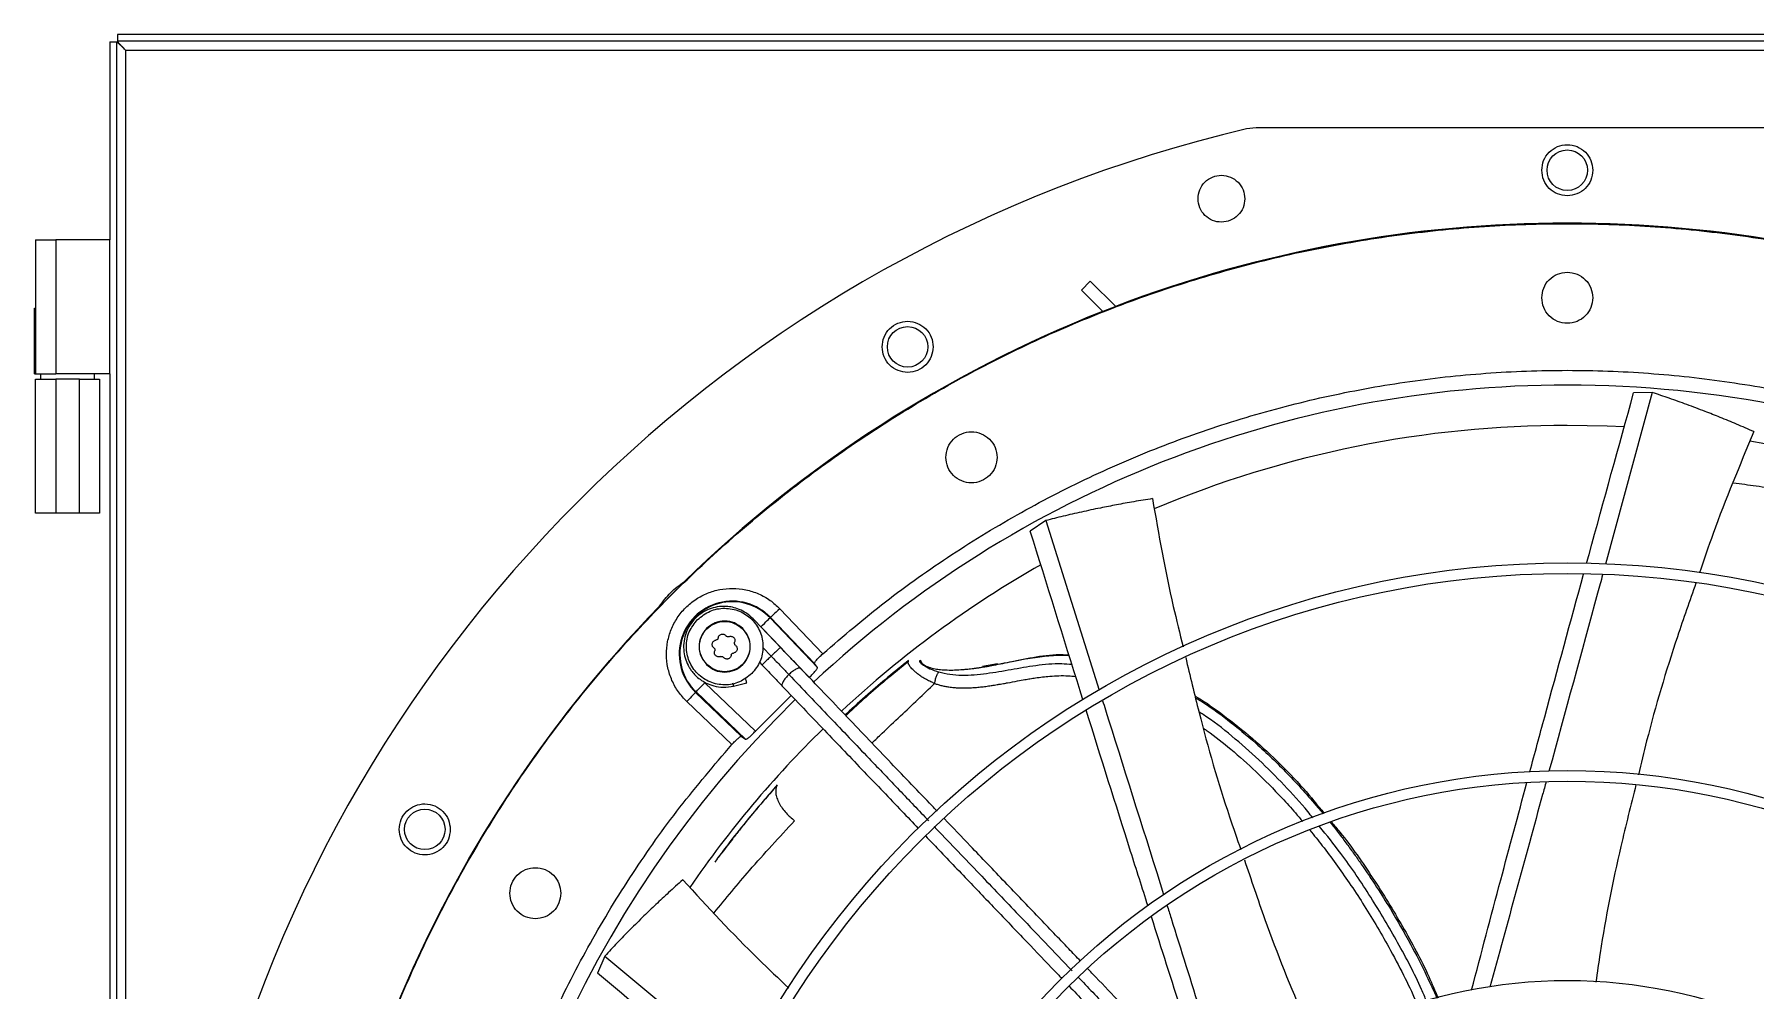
# Model space of a CAD drawing. Header units: inches. Extents: x 1229 to 1453, y -1023 to -720.
# Drawn here: x 1299.99 to 1315.92, y -860.65 to -851.8 of the extents above; entities that cross this region are included whole.
import ezdxf

# ---------------------------------------------------------------- set-up
doc = ezdxf.new("R2010")
doc.units = ezdxf.units.IN
doc.header["$MEASUREMENT"] = 0

msp = doc.modelspace()

# ---------------------------------------------------------------- linework, layer by layer
at = {"color": 18, "linetype": 'Continuous', "lineweight": 25, "true_color": 0x000000}
for p, q in [((1300.6906, -851.8687), (1300.6906, -853.6997)), ((1300.6906, -851.8687), (1300.7536, -851.8687)), ((1300.7536, -851.8687), (1300.7536, -879.2706)), ((1300.7607, -851.7987), (1300.7607, -851.8617)), ((1327.7665, -851.7987), (1300.7607, -851.7987)), ((1327.7665, -851.8617), (1300.7607, -851.8617)), ((1300.8366, -851.9447), (1300.8366, -879.1947)), ((1300.8366, -851.9447), (1327.6906, -851.9447)), ((1311.2963, -852.6624), (1311.2059, -852.6729)), ((1317.0514, -852.6624), (1311.2963, -852.6624)), ((1300.0031, -853.6997), (1300.0031, -854.3343)), ((1300.0031, -853.6997), (1300.1906, -853.6997)), ((1300.1906, -853.6997), (1300.1906, -854.9397)), ((1300.6906, -853.6997), (1300.1906, -853.6997)), ((1300.6906, -854.9397), (1300.6906, -853.6997)), ((1309.7606, -854.0827), (1309.6787, -854.1678)), ((1309.9964, -854.3185), (1309.7606, -854.0827)), ((1309.6787, -854.1678), (1309.8761, -854.3652)), ((1299.9931, -854.9397), (1299.9931, -854.3343)), ((1299.9931, -854.3343), (1300.0031, -854.3343)), ((1300.0031, -854.3343), (1300.0031, -854.9397)), ((1299.9931, -854.9397), (1300.0031, -854.9397)), ((1300.0026, -856.2297), (1300.0026, -854.9897)), ((1300.0026, -854.9897), (1300.1901, -854.9897)), ((1300.0031, -854.9397), (1300.1906, -854.9397)), ((1300.0496, -854.9397), (1300.0496, -854.9897)), ((1300.1901, -854.9897), (1300.1901, -856.2297)), ((1300.4091, -854.9897), (1300.1901, -854.9897)), ((1300.6906, -854.9397), (1300.1906, -854.9397)), ((1300.4091, -856.2297), (1300.4091, -854.9897)), ((1300.4091, -854.9897), (1300.5966, -854.9897)), ((1300.5496, -854.9897), (1300.5496, -854.9397)), ((1300.5966, -854.9897), (1300.5966, -856.2297)), ((1300.6906, -854.9397), (1300.6906, -874.6997)), ((1314.9603, -855.1136), (1314.5274, -856.7039)), ((1314.9603, -855.1136), (1314.7881, -855.1179)), ((1300.1901, -856.2297), (1300.0026, -856.2297)), ((1300.4091, -856.2297), (1300.1901, -856.2297)), ((1300.5966, -856.2297), (1300.4091, -856.2297)), ((1309.349, -856.2995), (1309.2065, -856.3962)), ((1309.349, -856.2995), (1309.8443, -857.8699)), ((1306.8882, -857.1153), (1307.2866, -857.532)), ((1306.8948, -857.4727), (1306.6417, -857.2079)), ((1307.1615, -857.751), (1306.7135, -857.2823)), ((1306.7988, -857.2007), (1306.8028, -857.1969)), ((1307.237, -857.6591), (1306.7988, -857.2007)), ((1306.8028, -857.1969), (1307.2101, -857.6229)), ((1306.7332, -857.4746), (1306.8094, -857.5543)), ((1308.1817, -857.6015), (1308.1828, -857.6039)), ((1308.1905, -857.5953), (1308.1819, -857.5973)), ((1308.1905, -857.5953), (1308.1921, -857.5988)), ((1308.1947, -857.6008), (1308.1905, -857.5953)), ((1308.1989, -857.6097), (1308.1978, -857.6062)), ((1306.7001, -857.6109), (1306.724, -857.6359)), ((1307.237, -857.6591), (1307.2101, -857.6229)), ((1308.9039, -857.6243), (1308.764, -857.6491)), ((1306.1099, -857.8898), (1306.1138, -857.8858)), ((1306.536, -858.2971), (1306.1099, -857.8898)), ((1306.5722, -858.324), (1306.1138, -857.8858)), ((1306.1954, -857.8004), (1306.6641, -858.2484)), ((1306.4607, -857.8314), (1306.5829, -857.8016)), ((1306.6641, -858.2484), (1306.994, -857.9185)), ((1306.4451, -858.3736), (1306.0283, -857.9752)), ((1306.536, -858.2971), (1306.5722, -858.324)), ((1305.2702, -860.3306), (1305.2025, -860.4889)), ((1305.2702, -860.3306), (1306.534, -861.3824))]:
    msp.add_line(p, q, dxfattribs=at)
at = {"color": 18, "linetype": 'Continuous', "lineweight": 25, "true_color": 0x000000, "flags": 128}
for points in [[(1314.7001, -855.4324), (1314.5441, -855.4252), (1314.1739, -855.4183)], [(1306.8882, -857.1153), (1306.8717, -857.131), (1306.8559, -857.1462), (1306.8412, -857.1602), (1306.8284, -857.1725), (1306.8177, -857.1826), (1306.8098, -857.1902), (1306.8047, -857.195), (1306.8028, -857.1969)], [(1306.7135, -857.2823), (1306.7299, -857.2666), (1306.7458, -857.2514), (1306.7604, -857.2374), (1306.7733, -857.2251), (1306.7839, -857.2149), (1306.7919, -857.2073), (1306.7969, -857.2025), (1306.7988, -857.2007)], [(1306.1099, -857.8898), (1306.1081, -857.8917), (1306.1033, -857.8967), (1306.0957, -857.9047), (1306.0855, -857.9153), (1306.0732, -857.9282), (1306.0592, -857.9428), (1306.0441, -857.9587), (1306.0283, -857.9752)], [(1306.1138, -857.8858), (1306.1156, -857.8839), (1306.1204, -857.8788), (1306.128, -857.8709), (1306.1382, -857.8602), (1306.1505, -857.8474), (1306.1645, -857.8327), (1306.1796, -857.8169), (1306.1954, -857.8004)]]:
    msp.add_lwpolyline(points, dxfattribs=at)
at = {"color": 18, "linetype": 'Continuous', "lineweight": 25, "true_color": 0x000000}
for centre, radius in [((1314.1739, -853.0561), 0.1875), ((1314.1739, -865.2608), 11.7126), ((1308.0715, -854.6912), 0.1875), ((1314.1739, -865.2608), 8.5704), ((1314.1739, -865.2608), 8.472), ((1314.1739, -865.2608), 6.6478), ((1314.1739, -865.2608), 6.5493), ((1303.6043, -859.1584), 0.1875), ((1314.1739, -865.2608), 4.7037)]:
    msp.add_circle(centre, radius, dxfattribs=at)
for centre, radius, start, end in [((1314.1739, -865.2608), 12.9331, 103.26667, 166.73333), ((1314.1739, -865.2608), 11.7147, 69.09994, 110.90006), ((1314.1739, -865.2608), 11.7147, 111.53134, 134.20264), ((1314.1739, -865.2608), 10.2157, 90, 133.03686), ((1314.1739, -865.2608), 10.2157, 44.36303, 90), ((1314.1739, -865.2608), 9.8425, 90, 112.84339), ((1314.1739, -865.2608), 9.8425, 54.20961, 80.11304), ((1314.1739, -865.2608), 9.8425, 119.66087, 133.01249), ((1314.1739, -865.2608), 11.7147, 135.79736, 158.46866), ((1306.4486, -857.5355), 0.4901, 43.70945, 226.29055), ((1306.4486, -857.5355), 0.4845, 43.70945, 226.29055), ((1314.1739, -865.2608), 10.2157, 134.36248, 223.03765), ((1314.1739, -865.2608), 9.8425, 134.38828, 145.56385)]:
    msp.add_arc(centre, radius, start, end, dxfattribs=at)
for points, knots in [([(1300.7536, -851.8687), (1300.7543, -851.8694), (1300.7557, -851.8706), (1300.7662, -851.8781), (1300.7833, -851.8925), (1300.8069, -851.9159), (1300.8265, -851.9349), (1300.8366, -851.9447)], [0, 0, 0, 0, 0.1567995, 0.3135461, 0.473121, 0.7271244, 1, 1, 1, 1]), ([(1300.8366, -851.9447), (1300.825, -851.9325), (1300.806, -851.9126), (1300.7845, -851.8915), (1300.774, -851.8786), (1300.768, -851.8699), (1300.7633, -851.8631), (1300.7616, -851.8622), (1300.7607, -851.8617)], [0, 0, 0, 0, 0.3258909, 0.5325934, 0.6334628, 0.7438532, 0.8655836, 1, 1, 1, 1]), ([(1313.9376, -853.0561), (1313.9412, -853.0253), (1313.9482, -852.9635), (1314.0027, -852.8849), (1314.0809, -852.8322), (1314.1739, -852.8137), (1314.2668, -852.8322), (1314.345, -852.8849), (1314.3995, -852.9635), (1314.4066, -853.0253), (1314.4101, -853.0561)], [0, 0, 0, 0, 0.1245349, 0.2497054, 0.3748574, 0.4999969, 0.6251426, 0.7502946, 0.8754651, 1, 1, 1, 1]), ([(1310.7577, -853.3198), (1310.761, -853.2914), (1310.7675, -853.2346), (1310.8178, -853.1625), (1310.8896, -853.1144), (1310.975, -853.0976), (1311.0602, -853.1149), (1311.1317, -853.1634), (1311.1812, -853.2355), (1311.1876, -853.2918), (1311.1908, -853.3198)], [0, 0, 0, 0, 0.1252412, 0.2504823, 0.3757092, 0.5009322, 0.6261603, 0.7514072, 0.8764868, 1, 1, 1, 1]), ([(1314.4101, -853.0561), (1314.4065, -853.0873), (1314.3992, -853.1495), (1314.3442, -853.228), (1314.2662, -853.2801), (1314.1739, -853.2984), (1314.0815, -853.2801), (1314.0035, -853.228), (1313.9485, -853.1495), (1313.9413, -853.0873), (1313.9376, -853.0561)], [0, 0, 0, 0, 0.1262511, 0.2513295, 0.3756274, 0.5000031, 0.6243726, 0.7486705, 0.8737489, 1, 1, 1, 1]), ([(1311.1908, -853.3198), (1311.1875, -853.3483), (1311.181, -853.405), (1311.131, -853.4769), (1311.0598, -853.5249), (1310.9751, -853.5419), (1310.8902, -853.5255), (1310.8184, -853.4778), (1310.7677, -853.4056), (1310.7611, -853.3484), (1310.7577, -853.3198)], [0, 0, 0, 0, 0.1255135, 0.2499867, 0.3743935, 0.4988922, 0.6232597, 0.7479394, 0.8738314, 1, 1, 1, 1]), ([(1302.4643, -865.2608), (1302.4692, -865.0053), (1302.4788, -864.4944), (1302.5568, -863.7313), (1302.681, -862.9748), (1302.8553, -862.228), (1303.0778, -861.4942), (1303.3479, -860.7766), (1303.6644, -860.0781), (1304.0259, -859.4019), (1304.4308, -858.7507), (1304.8774, -858.1274), (1305.3639, -857.5347), (1305.8881, -856.975), (1306.4477, -856.4508), (1307.0405, -855.9644), (1307.6637, -855.5177), (1308.3149, -855.1128), (1308.9912, -854.7513), (1309.6896, -854.4349), (1310.4073, -854.1648), (1311.141, -853.9422), (1311.8878, -853.7681), (1312.6444, -853.6432), (1313.4075, -853.568), (1314.1739, -853.5429), (1314.9402, -853.568), (1315.7033, -853.6432), (1316.4599, -853.7681), (1317.2067, -853.9422), (1317.9404, -854.1648), (1318.6581, -854.4349), (1319.3565, -854.7513), (1320.0328, -855.1128), (1320.684, -855.5177), (1321.3073, -855.9644), (1321.9, -856.4508), (1322.4597, -856.975), (1322.9838, -857.5347), (1323.4703, -858.1274), (1323.9169, -858.7507), (1324.3218, -859.4019), (1324.6833, -860.0781), (1324.9998, -860.7766), (1325.2699, -861.4942), (1325.4924, -862.228), (1325.6667, -862.9748), (1325.7909, -863.7313), (1325.8689, -864.4944), (1325.8786, -865.0053), (1325.8834, -865.2608)], [0, 0, 0, 0, 0.0208333, 0.0416667, 0.0625, 0.0833333, 0.1041667, 0.125, 0.1458333, 0.1666667, 0.1875, 0.2083334, 0.2291667, 0.25, 0.2708334, 0.2916666, 0.3125, 0.3333333, 0.3541667, 0.375, 0.3958333, 0.4166666, 0.4375001, 0.4583333, 0.4791667, 0.5, 0.5208333, 0.5416667, 0.5625, 0.5833334, 0.6041667, 0.625, 0.6458334, 0.6666667, 0.6875, 0.7083334, 0.7291667, 0.75, 0.7708333, 0.7916667, 0.8125, 0.8333333, 0.8541667, 0.875, 0.8958333, 0.9166667, 0.9375, 0.9583333, 0.9791667, 1, 1, 1, 1]), ([(1313.9376, -854.2372), (1313.9412, -854.2063), (1313.9483, -854.1444), (1314.0029, -854.0658), (1314.081, -854.0133), (1314.1739, -853.9948), (1314.2667, -854.0133), (1314.3448, -854.0658), (1314.3994, -854.1444), (1314.4065, -854.2063), (1314.4101, -854.2372)], [0, 0, 0, 0, 0.1249991, 0.2500007, 0.3749975, 0.4999969, 0.6250025, 0.7499993, 0.8750009, 1, 1, 1, 1]), ([(1314.4101, -854.2372), (1314.4065, -854.2681), (1314.3994, -854.3299), (1314.3448, -854.4086), (1314.2667, -854.4611), (1314.1739, -854.4795), (1314.081, -854.4611), (1314.0029, -854.4086), (1313.9483, -854.3299), (1313.9412, -854.2681), (1313.9376, -854.2372)], [0, 0, 0, 0, 0.1249991, 0.2500007, 0.3749975, 0.5000031, 0.6250025, 0.7499993, 0.8750009, 1, 1, 1, 1]), ([(1307.8353, -854.6912), (1307.8389, -854.6602), (1307.846, -854.5981), (1307.901, -854.5193), (1307.9796, -854.4668), (1308.073, -854.4488), (1308.1661, -854.4679), (1308.2438, -854.5212), (1308.2974, -854.5997), (1308.3043, -854.6608), (1308.3077, -854.6912)], [0, 0, 0, 0, 0.12549, 0.2509626, 0.3764296, 0.5019059, 0.6273907, 0.7528825, 0.8772355, 1, 1, 1, 1]), ([(1308.3077, -854.6912), (1308.3042, -854.722), (1308.2971, -854.7836), (1308.243, -854.862), (1308.1655, -854.9146), (1308.0732, -854.9335), (1307.9804, -854.9158), (1307.9017, -854.8638), (1307.8461, -854.7849), (1307.8389, -854.7224), (1307.8353, -854.6912)], [0, 0, 0, 0, 0.1245781, 0.2488759, 0.3733742, 0.4977534, 0.6221004, 0.7475169, 0.8737596, 1, 1, 1, 1]), ([(1307.2866, -857.532), (1307.4776, -857.3689), (1307.8597, -857.0425), (1308.476, -856.6075), (1309.1199, -856.2154), (1309.7912, -855.872), (1310.4856, -855.5781), (1311.1995, -855.3355), (1311.9292, -855.1455), (1312.6708, -855.009), (1313.4203, -854.9269), (1314.1739, -854.8994), (1314.9274, -854.9269), (1315.6769, -855.009), (1316.4185, -855.1455), (1317.1482, -855.3355), (1317.8621, -855.5781), (1318.5565, -855.872), (1319.2278, -856.2154), (1319.8717, -856.6075), (1320.488, -857.0425), (1320.8701, -857.3689), (1321.0611, -857.532)], [0, 0, 0, 0, 0.04999991, 0.09999992, 0.14999988, 0.19999993, 0.25, 0.30000004, 0.35000001, 0.40000012, 0.45000007, 0.49999985, 0.54999995, 0.5999999, 0.65000001, 0.69999997, 0.75000002, 0.80000009, 0.85, 0.89999996, 0.94999997, 1, 1, 1, 1]), ([(1314.3529, -856.6945), (1314.3604, -856.6673), (1314.5043, -856.14), (1314.65, -855.6154), (1314.7881, -855.1179)], [0, 0, 0, 0, 0.0516093, 1, 1, 1, 1]), ([(1315.9004, -855.4763), (1315.8469, -855.453), (1315.7436, -855.4078), (1315.5927, -855.3457), (1315.4396, -855.2851), (1315.2824, -855.2259), (1315.1197, -855.1674), (1315.0127, -855.1313), (1314.9603, -855.1136)], [0, 0, 0, 0, 0.1737125, 0.335418, 0.4850755, 0.6632663, 0.8349168, 1, 1, 1, 1]), ([(1308.4258, -855.7141), (1308.4294, -855.6831), (1308.4365, -855.6213), (1308.4911, -855.5427), (1308.5692, -855.4901), (1308.662, -855.4717), (1308.7549, -855.4901), (1308.833, -855.5427), (1308.8876, -855.6213), (1308.8947, -855.6831), (1308.8983, -855.7141)], [0, 0, 0, 0, 0.1249991, 0.2499977, 0.3749989, 0.4999982, 0.6249976, 0.7499987, 0.8750009, 1, 1, 1, 1]), ([(1315.9004, -855.4763), (1315.7694, -855.7889), (1315.5887, -856.2202), (1315.4385, -856.6628), (1315.3971, -856.7848)], [0, 0, 0, 0, 0.7245334, 1, 1, 1, 1]), ([(1308.8983, -855.7141), (1308.8947, -855.745), (1308.8876, -855.8068), (1308.833, -855.8854), (1308.7549, -855.938), (1308.662, -855.9564), (1308.5692, -855.938), (1308.4911, -855.8854), (1308.4365, -855.8068), (1308.4294, -855.745), (1308.4258, -855.7141)], [0, 0, 0, 0, 0.1249998, 0.2500013, 0.3750024, 0.5000018, 0.6250011, 0.7500022, 0.8750002, 1, 1, 1, 1]), ([(1315.7117, -855.9488), (1315.7816, -855.9586), (1315.9245, -855.9787), (1316.1379, -856.009), (1316.2814, -856.0279), (1316.3521, -856.0372)], [0, 0, 0, 0, 0.326792, 0.6684213, 1, 1, 1, 1]), ([(1310.336, -856.0963), (1310.2784, -856.1056), (1310.167, -856.1235), (1310.0065, -856.1528), (1309.8449, -856.1846), (1309.6807, -856.2198), (1309.5122, -856.2586), (1309.4027, -856.2861), (1309.349, -856.2995)], [0, 0, 0, 0, 0.1737121, 0.3354186, 0.4850768, 0.6632669, 0.834917, 1, 1, 1, 1]), ([(1310.336, -856.0963), (1310.3948, -856.4301), (1310.476, -856.8908), (1310.589, -857.3444), (1310.6201, -857.4695)], [0, 0, 0, 0, 0.7243415, 1, 1, 1, 1]), ([(1309.6925, -857.9565), (1309.6841, -857.93), (1309.5202, -857.4091), (1309.3593, -856.8894), (1309.2065, -856.3962)], [0, 0, 0, 0, 0.0508104, 1, 1, 1, 1]), ([(1313.828, -858.6238), (1313.8736, -858.4542), (1314.0379, -857.8431), (1314.2049, -857.2346), (1314.3255, -856.795)], [0, 0, 0, 0, 0.2775205, 1, 1, 1, 1]), ([(1314.5007, -856.802), (1314.4854, -856.8584), (1314.3208, -857.4631), (1314.155, -858.0698), (1314.0046, -858.6199)], [0, 0, 0, 0, 0.0932151, 1, 1, 1, 1]), ([(1305.7758, -857.0933), (1305.8084, -857.049), (1305.8735, -856.9604), (1305.9621, -856.8953), (1306.0064, -856.8628)], [0, 0, 0, 0, 0.5000028, 1, 1, 1, 1]), ([(1306.0283, -857.9752), (1306.0014, -857.9463), (1305.9466, -857.8877), (1305.8876, -857.7803), (1305.8495, -857.6628), (1305.8364, -857.5406), (1305.8474, -857.4205), (1305.8813, -857.3056), (1305.9376, -857.1982), (1306.0155, -857.1025), (1306.1112, -857.0245), (1306.2186, -856.9683), (1306.3336, -856.9344), (1306.4536, -856.9233), (1306.5759, -856.9364), (1306.6934, -856.9745), (1306.8007, -857.0335), (1306.8594, -857.0883), (1306.8882, -857.1153)], [0, 0, 0, 0, 0.0609947, 0.1240598, 0.1879932, 0.2514896, 0.3132964, 0.3737125, 0.4362122, 0.4999988, 0.5637862, 0.626287, 0.6867033, 0.7485096, 0.8120063, 0.8759386, 0.9390043, 1, 1, 1, 1]), ([(1315.3647, -856.8782), (1315.3065, -857.0432), (1315.1366, -857.5246), (1314.9601, -858.1173), (1314.857, -858.5479), (1314.832, -858.6524)], [0, 0, 0, 0, 0.2831934, 0.8261353, 1, 1, 1, 1]), ([(1306.6432, -857.2095), (1306.6227, -857.1906), (1306.5838, -857.1548), (1306.5169, -857.1205), (1306.4543, -857.1011), (1306.3858, -857.0918), (1306.3127, -857.0958), (1306.2353, -857.1172), (1306.1658, -857.1531), (1306.1044, -857.2033), (1306.0548, -857.2658), (1306.0194, -857.3372), (1305.9998, -857.4146), (1305.9969, -857.4938), (1306.0103, -857.5697), (1306.033, -857.6274), (1306.0568, -857.669), (1306.0793, -857.7009), (1306.1099, -857.7355), (1306.1526, -857.7723), (1306.2096, -857.807), (1306.2817, -857.8335), (1306.3687, -857.8466), (1306.4294, -857.8366), (1306.4614, -857.8313)], [0, 0, 0, 0, 0.0533831, 0.1009344, 0.1426439, 0.1785059, 0.2332135, 0.2817711, 0.3315184, 0.3821159, 0.4327466, 0.4833787, 0.5340106, 0.5846419, 0.6342275, 0.6807576, 0.7028805, 0.7260425, 0.7554166, 0.7913145, 0.8337298, 0.8826566, 0.938083, 1, 1, 1, 1]), ([(1306.1284, -857.2154), (1306.165, -857.1863), (1306.2381, -857.1283), (1306.3794, -857.1028), (1306.518, -857.1299), (1306.6361, -857.2088), (1306.715, -857.3269), (1306.7421, -857.4655), (1306.7166, -857.6068), (1306.6586, -857.6799), (1306.6295, -857.7165)], [0, 0, 0, 0, 0.1249999, 0.2500017, 0.3749993, 0.5000028, 0.6250011, 0.7500014, 0.8750017, 1, 1, 1, 1]), ([(1306.6295, -857.7165), (1306.593, -857.7455), (1306.5198, -857.8035), (1306.3785, -857.829), (1306.24, -857.8019), (1306.1219, -857.723), (1306.043, -857.6049), (1306.0159, -857.4664), (1306.0413, -857.325), (1306.0994, -857.2519), (1306.1284, -857.2154)], [0, 0, 0, 0, 0.1250027, 0.2499997, 0.375001, 0.5000001, 0.6250003, 0.7500001, 0.8749998, 1, 1, 1, 1]), ([(1306.546, -857.2989), (1306.5216, -857.2795), (1306.4729, -857.2408), (1306.3787, -857.2239), (1306.2863, -857.2419), (1306.2076, -857.2945), (1306.155, -857.3732), (1306.1369, -857.4656), (1306.1539, -857.5598), (1306.1926, -857.6086), (1306.2119, -857.633)], [0, 0, 0, 0, 0.1250006, 0.2499996, 0.3749985, 0.4999991, 0.6250002, 0.7499996, 0.8749982, 1, 1, 1, 1]), ([(1306.2144, -857.6305), (1306.1953, -857.6065), (1306.1572, -857.5585), (1306.1404, -857.4656), (1306.1582, -857.3746), (1306.2101, -857.297), (1306.2877, -857.2452), (1306.3787, -857.2274), (1306.4715, -857.2441), (1306.5196, -857.2823), (1306.5436, -857.3013)], [0, 0, 0, 0, 0.1250013, 0.2500004, 0.3749996, 0.5000009, 0.6250024, 0.7500004, 0.8749985, 1, 1, 1, 1]), ([(1306.6432, -857.2095), (1306.6427, -857.21), (1306.642, -857.2106), (1306.634, -857.2183), (1306.6325, -857.2198)], [0, 0, 0, 0, 0.81299953, 1, 1, 1, 1]), ([(1306.2119, -857.633), (1306.2363, -857.6523), (1306.2851, -857.691), (1306.3793, -857.708), (1306.4717, -857.6899), (1306.5504, -857.6373), (1306.603, -857.5586), (1306.621, -857.4662), (1306.6041, -857.372), (1306.5654, -857.3233), (1306.546, -857.2989)], [0, 0, 0, 0, 0.1250015, 0.2500013, 0.3750011, 0.5000027, 0.6250018, 0.7500013, 0.8750016, 1, 1, 1, 1]), ([(1306.5436, -857.3013), (1306.5626, -857.3253), (1306.6008, -857.3734), (1306.6175, -857.4662), (1306.5997, -857.5572), (1306.5479, -857.6348), (1306.4703, -857.6867), (1306.3793, -857.7045), (1306.2864, -857.6877), (1306.2384, -857.6496), (1306.2144, -857.6305)], [0, 0, 0, 0, 0.1249984, 0.2499994, 0.3750005, 0.4999989, 0.6250006, 0.7499994, 0.8749982, 1, 1, 1, 1]), ([(1306.2793, -857.4778), (1306.2761, -857.4749), (1306.2703, -857.4694), (1306.265, -857.4585), (1306.263, -857.447), (1306.2644, -857.4352), (1306.269, -857.4243), (1306.2766, -857.4154), (1306.2866, -857.4085), (1306.2944, -857.4068), (1306.2985, -857.4058)], [0, 0, 0, 0, 0.13623757, 0.25456346, 0.37957184, 0.49997541, 0.62037304, 0.74539729, 0.86373723, 1, 1, 1, 1]), ([(1306.3189, -857.3855), (1306.3183, -857.3881), (1306.3171, -857.393), (1306.3124, -857.3994), (1306.3061, -857.4041), (1306.3011, -857.4052), (1306.2985, -857.4058)], [0, 0, 0, 0, 0.2560281, 0.4999487, 0.7438871, 1, 1, 1, 1]), ([(1306.3189, -857.3855), (1306.3198, -857.3813), (1306.3216, -857.3735), (1306.3285, -857.3635), (1306.3374, -857.356), (1306.3483, -857.3513), (1306.36, -857.3499), (1306.3715, -857.352), (1306.3825, -857.3572), (1306.3879, -857.3631), (1306.3908, -857.3662)], [0, 0, 0, 0, 0.1362469, 0.2546153, 0.3795906, 0.5000319, 0.6204035, 0.7454565, 0.863771, 1, 1, 1, 1]), ([(1306.4186, -857.3737), (1306.4161, -857.3744), (1306.4112, -857.3759), (1306.4033, -857.375), (1306.3961, -857.3719), (1306.3926, -857.3681), (1306.3908, -857.3662)], [0, 0, 0, 0, 0.2559954, 0.4999227, 0.7439205, 1, 1, 1, 1]), ([(1306.4186, -857.3737), (1306.4227, -857.3724), (1306.4303, -857.37), (1306.4424, -857.371), (1306.4535, -857.3748), (1306.4595, -857.3799), (1306.4625, -857.3824)], [0, 0, 0, 0, 0.2724809, 0.5090867, 0.7591268, 1, 1, 1, 1]), ([(1306.4625, -857.3824), (1306.465, -857.3854), (1306.4701, -857.3914), (1306.474, -857.4026), (1306.4749, -857.4148), (1306.4725, -857.4224), (1306.4712, -857.4263)], [0, 0, 0, 0, 0.2407916, 0.4908722, 0.7367046, 1, 1, 1, 1]), ([(1306.4787, -857.4541), (1306.4768, -857.4523), (1306.473, -857.4488), (1306.4699, -857.4416), (1306.469, -857.4337), (1306.4705, -857.4288), (1306.4712, -857.4263)], [0, 0, 0, 0, 0.25608419, 0.50011989, 0.74400881, 1, 1, 1, 1]), ([(1306.2793, -857.4778), (1306.2812, -857.4795), (1306.2849, -857.483), (1306.2881, -857.4903), (1306.289, -857.4981), (1306.2875, -857.503), (1306.2867, -857.5055)], [0, 0, 0, 0, 0.2560094, 0.5000574, 0.745935, 1, 1, 1, 1]), ([(1306.2955, -857.5494), (1306.293, -857.5465), (1306.2879, -857.5405), (1306.284, -857.5293), (1306.2831, -857.5172), (1306.2854, -857.5096), (1306.2867, -857.5055)], [0, 0, 0, 0, 0.2407678, 0.4908057, 0.7274845, 1, 1, 1, 1]), ([(1306.3394, -857.5582), (1306.3353, -857.5595), (1306.3277, -857.5618), (1306.3156, -857.5609), (1306.3044, -857.557), (1306.2984, -857.5519), (1306.2955, -857.5494)], [0, 0, 0, 0, 0.2724774, 0.5091791, 0.7592108, 1, 1, 1, 1]), ([(1306.3394, -857.5582), (1306.3419, -857.5574), (1306.3468, -857.5559), (1306.3546, -857.5568), (1306.3619, -857.5599), (1306.3654, -857.5637), (1306.3671, -857.5656)], [0, 0, 0, 0, 0.2558611, 0.4997984, 0.7438138, 1, 1, 1, 1]), ([(1306.4391, -857.5463), (1306.4381, -857.5505), (1306.4364, -857.5583), (1306.4295, -857.5683), (1306.4206, -857.5759), (1306.4097, -857.5805), (1306.3979, -857.5819), (1306.3864, -857.5799), (1306.3755, -857.5746), (1306.37, -857.5688), (1306.3671, -857.5656)], [0, 0, 0, 0, 0.1362633, 0.2546071, 0.3796223, 0.5000185, 0.6204411, 0.7454475, 0.8637643, 1, 1, 1, 1]), ([(1306.4391, -857.5463), (1306.4397, -857.5438), (1306.4408, -857.5388), (1306.4455, -857.5325), (1306.4518, -857.5278), (1306.4568, -857.5266), (1306.4594, -857.526)], [0, 0, 0, 0, 0.256007, 0.5000525, 0.7440013, 1, 1, 1, 1]), ([(1306.4787, -857.4541), (1306.4818, -857.4569), (1306.4877, -857.4624), (1306.4929, -857.4733), (1306.495, -857.4849), (1306.4936, -857.4966), (1306.489, -857.5074), (1306.4816, -857.5163), (1306.4716, -857.5232), (1306.4636, -857.5251), (1306.4594, -857.526)], [0, 0, 0, 0, 0.1334912, 0.2559833, 0.3784611, 0.4992475, 0.6215184, 0.7395061, 0.8618418, 1, 1, 1, 1]), ([(1306.8094, -857.5543), (1306.7985, -857.5647), (1306.7768, -857.5855), (1306.7486, -857.6125), (1306.7281, -857.632), (1306.7254, -857.6346), (1306.724, -857.6359)], [0, 0, 0, 0, 0.242959, 0.4858995, 0.7429503, 1, 1, 1, 1]), ([(1306.8948, -857.4727), (1306.8934, -857.474), (1306.8907, -857.4766), (1306.8702, -857.4962), (1306.842, -857.5232), (1306.8203, -857.5439), (1306.8094, -857.5543)], [0, 0, 0, 0, 0.2570497, 0.5141005, 0.757041, 1, 1, 1, 1]), ([(1306.8094, -857.5543), (1306.8404, -857.5867), (1306.8957, -857.6446), (1306.949, -857.7004), (1306.9725, -857.725)], [0, 0, 0, 0, 0.5599007, 1, 1, 1, 1]), ([(1307.0823, -857.669), (1307.0516, -857.6368), (1306.9902, -857.5726), (1306.9266, -857.506), (1306.8948, -857.4727)], [0, 0, 0, 0, 0.5000064, 1, 1, 1, 1]), ([(1307.2101, -857.6229), (1307.2101, -857.62), (1307.2101, -857.6142), (1307.2269, -857.5916), (1307.2532, -857.5629), (1307.2756, -857.5422), (1307.2866, -857.532)], [0, 0, 0, 0, 0.2528, 0.5035963, 0.7557688, 1, 1, 1, 1]), ([(1308.0807, -857.5938), (1308.0166, -857.6455), (1307.889, -857.7483), (1307.6982, -857.9132), (1307.5666, -858.0303), (1307.4984, -858.0953), (1307.4939, -858.0996)], [0, 0, 0, 0, 0.318639, 0.6348368, 0.9754512, 1, 1, 1, 1]), ([(1308.0782, -857.6051), (1308.0085, -857.6615), (1307.811, -857.8212), (1307.6205, -857.9891), (1307.5037, -858.1024), (1307.5, -858.1061)], [0, 0, 0, 0, 0.3460011, 0.9791354, 1, 1, 1, 1]), ([(1308.3206, -857.807), (1308.3089, -857.8022), (1308.2828, -857.7914), (1308.2422, -857.7705), (1308.2037, -857.7471), (1308.1702, -857.7233), (1308.1422, -857.7008), (1308.1147, -857.6753), (1308.0917, -857.6487), (1308.0714, -857.6156), (1308.077, -857.6024), (1308.0807, -857.5938)], [0, 0, 0, 0, 0.0721181, 0.1612124, 0.2685639, 0.3507313, 0.4345639, 0.5268108, 0.6512456, 0.7717877, 1, 1, 1, 1]), ([(1308.1819, -857.5973), (1308.1803, -857.6003), (1308.1769, -857.6066), (1308.2143, -857.6357), (1308.2733, -857.6714), (1308.3311, -857.6922), (1308.3598, -857.7026)], [0, 0, 0, 0, 0.2444642, 0.49433304, 0.74791804, 1, 1, 1, 1]), ([(1308.1921, -857.5988), (1308.1933, -857.6016), (1308.1961, -857.6082), (1308.2032, -857.6177), (1308.2126, -857.6271), (1308.2249, -857.6365), (1308.2405, -857.6455), (1308.2615, -857.6547), (1308.2923, -857.6648), (1308.3355, -857.6741), (1308.3871, -857.6804), (1308.4432, -857.6835), (1308.5079, -857.6832), (1308.5644, -857.6799), (1308.6054, -857.6763), (1308.629, -857.674), (1308.655, -857.6711), (1308.6833, -857.6676), (1308.7139, -857.6635), (1308.7402, -857.6597), (1308.7562, -857.6571), (1308.7614, -857.6563)], [0, 0, 0, 0, 0.0333148, 0.0772445, 0.1178682, 0.1551974, 0.2071835, 0.2512427, 0.3074467, 0.3993314, 0.4805216, 0.5509175, 0.6483239, 0.7559515, 0.7851921, 0.8176118, 0.8531912, 0.8919332, 0.9338188, 0.9788415, 1, 1, 1, 1]), ([(1308.1962, -857.6099), (1308.1963, -857.6093), (1308.1965, -857.6074), (1308.1961, -857.6042), (1308.1951, -857.6019), (1308.1947, -857.6008)], [0, 0, 0, 0, 0.2014902, 0.6048291, 1, 1, 1, 1]), ([(1308.7614, -857.6563), (1308.7679, -857.6553), (1308.7755, -857.6541), (1308.7905, -857.6516), (1308.8188, -857.6468), (1308.9041, -857.6314), (1309.0216, -857.6075), (1309.1494, -857.5823), (1309.2489, -857.5654), (1309.3356, -857.554), (1309.4182, -857.5475), (1309.494, -857.5443), (1309.5425, -857.5463), (1309.5648, -857.5473)], [0, 0, 0, 0, 0.0241776, 0.0280487, 0.0555128, 0.1291539, 0.3462007, 0.4996841, 0.6139299, 0.7219901, 0.8237744, 0.9191673, 1, 1, 1, 1]), ([(1308.9091, -857.6283), (1308.9458, -857.621), (1309.0642, -857.5975), (1309.26, -857.5577), (1309.4429, -857.5348), (1309.5455, -857.5423), (1309.5637, -857.5436)], [0, 0, 0, 0, 0.168802, 0.5442795, 0.9192729, 1, 1, 1, 1]), ([(1310.6437, -857.5668), (1310.6838, -857.7366), (1310.8011, -858.2328), (1310.9729, -858.8262), (1311.1189, -859.244), (1311.1542, -859.3451)], [0, 0, 0, 0, 0.2826603, 0.8262865, 1, 1, 1, 1]), ([(1306.5825, -857.8002), (1306.5826, -857.8006), (1306.583, -857.8022), (1306.5803, -857.7912), (1306.5763, -857.7747), (1306.5726, -857.7595), (1306.5715, -857.7552)], [0, 0, 0, 0, 0.1242204, 0.4894388, 0.8549694, 1, 1, 1, 1]), ([(1306.724, -857.6359), (1306.7558, -857.6692), (1306.8194, -857.7358), (1306.8808, -857.8), (1306.9115, -857.8322)], [0, 0, 0, 0, 0.4999993, 1, 1, 1, 1]), ([(1306.9725, -857.725), (1306.9619, -857.7357), (1306.9409, -857.7572), (1306.9181, -857.7899), (1306.9057, -857.8179), (1306.9096, -857.8274), (1306.9115, -857.8322)], [0, 0, 0, 0, 0.2429525, 0.4859068, 0.7429533, 1, 1, 1, 1]), ([(1307.0823, -857.669), (1307.0776, -857.6668), (1307.0683, -857.6625), (1307.0398, -857.6736), (1307.0061, -857.6949), (1306.9837, -857.7149), (1306.9725, -857.725)], [0, 0, 0, 0, 0.2570584, 0.5141067, 0.7570491, 1, 1, 1, 1]), ([(1306.9725, -857.725), (1307.0978, -857.8562), (1307.3444, -858.1142), (1307.6854, -858.471), (1307.991, -858.7908), (1308.175, -858.9833), (1308.2655, -859.078)], [0, 0, 0, 0, 0.29296235, 0.57603534, 0.79157799, 1, 1, 1, 1]), ([(1308.3434, -858.9887), (1308.3285, -858.973), (1308.1863, -858.8242), (1307.9092, -858.5343), (1307.5033, -858.1095), (1307.2257, -857.819), (1307.0823, -857.669)], [0, 0, 0, 0, 0.03525774, 0.33511664, 0.65658979, 1, 1, 1, 1]), ([(1307.1615, -857.751), (1307.1723, -857.7406), (1307.1943, -857.7194), (1307.2204, -857.6904), (1307.237, -857.6678), (1307.237, -857.662), (1307.237, -857.6591)], [0, 0, 0, 0, 0.2447901, 0.4967499, 0.747377, 1, 1, 1, 1]), ([(1308.3598, -857.7026), (1308.3579, -857.7043), (1308.3538, -857.7076), (1308.3474, -857.7165), (1308.3408, -857.7285), (1308.3345, -857.7432), (1308.3291, -857.7596), (1308.3249, -857.7764), (1308.3219, -857.7925), (1308.321, -857.8023), (1308.3206, -857.807)], [0, 0, 0, 0, 0.1149698, 0.2381288, 0.367414, 0.5000013, 0.6325818, 0.7618658, 0.885028, 1, 1, 1, 1]), ([(1308.3206, -857.807), (1308.3314, -857.8107), (1308.3535, -857.8182), (1308.3883, -857.8275), (1308.4253, -857.8355), (1308.4596, -857.841), (1308.4954, -857.8452), (1308.5349, -857.8482), (1308.5811, -857.8496), (1308.6286, -857.8489), (1308.6621, -857.8472), (1308.6973, -857.8447), (1308.733, -857.8416), (1308.7832, -857.8357), (1308.8228, -857.8302), (1308.8537, -857.8255), (1308.8758, -857.822), (1308.9017, -857.8178), (1308.9294, -857.8131), (1308.9559, -857.8085), (1308.9775, -857.8046), (1309.0211, -857.7967), (1309.0804, -857.7856), (1309.1493, -857.7729), (1309.2047, -857.7633), (1309.259, -857.7546), (1309.3198, -857.7462), (1309.42, -857.7367), (1309.5222, -857.7321), (1309.6028, -857.7407), (1309.6258, -857.7432)], [0, 0, 0, 0, 0.0257846, 0.052727, 0.0807859, 0.1099243, 0.1299241, 0.1607997, 0.1977057, 0.2322056, 0.2661663, 0.2723933, 0.3107223, 0.3462038, 0.3856384, 0.4010292, 0.4169264, 0.4363038, 0.4605657, 0.4810442, 0.4977595, 0.5107252, 0.5826033, 0.6367304, 0.673365, 0.7133704, 0.7650714, 0.8168617, 0.9476405, 1, 1, 1, 1]), ([(1309.5916, -857.6333), (1309.5598, -857.6304), (1309.4468, -857.6201), (1309.2587, -857.6403), (1309.0307, -857.68), (1308.8044, -857.7207), (1308.6121, -857.7373), (1308.462, -857.7278), (1308.3936, -857.711), (1308.3598, -857.7026)], [0, 0, 0, 0, 0.0756621, 0.2691544, 0.4582739, 0.643608, 0.8246968, 0.9134399, 1, 1, 1, 1]), ([(1306.4614, -857.8313), (1306.4611, -857.8299), (1306.4605, -857.8277), (1306.4566, -857.8117), (1306.455, -857.8051)], [0, 0, 0, 0, 0.5884561, 1, 1, 1, 1]), ([(1306.9115, -857.8322), (1307.0416, -857.9683), (1307.2937, -858.2321), (1307.6627, -858.6183), (1307.9523, -858.9213), (1308.1194, -859.0961), (1308.1703, -859.1494)], [0, 0, 0, 0, 0.3121182, 0.6050759, 0.8796402, 1, 1, 1, 1]), ([(1307.7414, -858.3587), (1307.7726, -858.3286), (1307.8602, -858.2443), (1308.0024, -858.1106), (1308.1648, -857.9572), (1308.2691, -857.8566), (1308.3206, -857.807)], [0, 0, 0, 0, 0.1622514, 0.4551004, 0.731116, 1, 1, 1, 1]), ([(1310.7301, -857.9233), (1310.7308, -857.9237), (1310.8081, -857.9671), (1310.9771, -858.0872), (1311.2328, -858.2852), (1311.4917, -858.5249), (1311.726, -858.7647), (1311.8626, -858.9332), (1311.9255, -859.0108)], [0, 0, 0, 0, 0.001397, 0.1640789, 0.3809703, 0.5978713, 0.8147802, 1, 1, 1, 1]), ([(1310.2959, -859.869), (1310.242, -859.7002), (1310.0489, -859.0945), (1309.8595, -858.4896), (1309.7229, -858.0533)], [0, 0, 0, 0, 0.2787069, 1, 1, 1, 1]), ([(1309.8749, -857.9672), (1309.8926, -858.0233), (1310.0809, -858.6202), (1310.2692, -859.2195), (1310.4398, -859.7624)], [0, 0, 0, 0, 0.0939898, 1, 1, 1, 1]), ([(1310.7343, -857.9406), (1310.7461, -857.9473), (1310.8503, -858.007), (1311.0384, -858.1473), (1311.3123, -858.3717), (1311.5923, -858.6428), (1311.7908, -858.8645), (1311.8982, -858.9921), (1311.9141, -859.0118), (1311.9162, -859.0144)], [0, 0, 0, 0, 0.0254272, 0.2249118, 0.4362257, 0.6869371, 0.9525105, 0.993722, 1, 1, 1, 1]), ([(1311.8191, -859.0514), (1311.8042, -859.0323), (1311.7219, -858.9267), (1311.5554, -858.7473), (1311.3232, -858.5114), (1311.0722, -858.294), (1310.8865, -858.1451), (1310.7789, -858.0792), (1310.7659, -858.0712)], [0, 0, 0, 0, 0.0506404, 0.2794588, 0.5086265, 0.7382418, 0.9684646, 1, 1, 1, 1]), ([(1310.8103, -858.2236), (1310.8211, -858.2309), (1310.9088, -858.2898), (1311.0715, -858.4223), (1311.3044, -858.6285), (1311.5001, -858.8288), (1311.6421, -858.9854), (1311.7042, -859.0595), (1311.7268, -859.0866)], [0, 0, 0, 0, 0.0307691, 0.2503333, 0.4965023, 0.7693045, 0.9157163, 1, 1, 1, 1]), ([(1303.8217, -865.2608), (1303.8269, -865.0096), (1303.8375, -864.5073), (1303.9228, -863.7577), (1304.0584, -863.0162), (1304.2486, -862.2865), (1304.4911, -861.5725), (1304.7851, -860.8782), (1305.1285, -860.2068), (1305.5206, -859.563), (1305.9556, -858.9467), (1306.2819, -858.5646), (1306.4451, -858.3736)], [0, 0, 0, 0, 0.1, 0.2, 0.3, 0.4000001, 0.5, 0.6000001, 0.7000001, 0.8000001, 0.9000001, 1, 1, 1, 1]), ([(1306.4451, -858.3736), (1306.4553, -858.3625), (1306.476, -858.3401), (1306.5047, -858.3138), (1306.5272, -858.2971), (1306.5331, -858.2971), (1306.536, -858.2971)], [0, 0, 0, 0, 0.2442298, 0.4963999, 0.7472022, 1, 1, 1, 1]), ([(1306.5722, -858.324), (1306.5751, -858.324), (1306.5809, -858.3239), (1306.6035, -858.3073), (1306.6325, -858.2813), (1306.6536, -858.2593), (1306.6641, -858.2484)], [0, 0, 0, 0, 0.25262207, 0.50325005, 0.75521591, 1, 1, 1, 1]), ([(1313.9785, -858.7158), (1313.9675, -858.7559), (1313.7946, -859.3893), (1313.6207, -860.0241), (1313.4578, -860.6187)], [0, 0, 0, 0, 0.0633544, 1, 1, 1, 1]), ([(1306.8604, -858.7535), (1306.8432, -858.7731), (1306.8078, -858.8135), (1306.7539, -858.8761), (1306.6975, -858.9426), (1306.6387, -859.0131), (1306.5776, -859.0875), (1306.5143, -859.166), (1306.4383, -859.2621), (1306.3617, -859.3609), (1306.3082, -859.433), (1306.2866, -859.4621)], [0, 0, 0, 0, 0.0843553, 0.1739996, 0.2689341, 0.3691584, 0.4746774, 0.585497, 0.7016207, 0.8798071, 1, 1, 1, 1]), ([(1306.8656, -858.7463), (1306.8207, -858.7976), (1306.7226, -858.9097), (1306.5695, -859.0943), (1306.4221, -859.2787), (1306.3294, -859.404), (1306.291, -859.4559)], [0, 0, 0, 0, 0.2217615, 0.4837859, 0.786055, 1, 1, 1, 1]), ([(1306.8604, -858.7535), (1306.8547, -858.7756), (1306.8461, -858.8095), (1306.8606, -858.868), (1306.8807, -858.915), (1306.9099, -858.962), (1306.9555, -859.0197), (1306.9982, -859.0553), (1307.0258, -859.0784)], [0, 0, 0, 0, 0.2482584, 0.3796763, 0.5121291, 0.6428065, 0.7691237, 1, 1, 1, 1]), ([(1313.2889, -860.6461), (1313.3784, -860.3054), (1313.5468, -859.664), (1313.7196, -859.025), (1313.8007, -858.7254)], [0, 0, 0, 0, 0.53111915, 1, 1, 1, 1]), ([(1314.8096, -858.7439), (1314.762, -858.9342), (1314.6328, -859.4495), (1314.5114, -860.0601), (1314.4514, -860.4817), (1314.4386, -860.5714)], [0, 0, 0, 0, 0.3152931, 0.8542084, 1, 1, 1, 1]), ([(1303.368, -859.1584), (1303.3716, -859.1273), (1303.3788, -859.0651), (1303.4341, -858.9862), (1303.5129, -858.9338), (1303.6065, -858.916), (1303.6994, -858.9355), (1303.7766, -858.9886), (1303.8301, -859.0668), (1303.837, -859.1278), (1303.8405, -859.1584)], [0, 0, 0, 0, 0.1257098, 0.2514188, 0.3771325, 0.5028587, 0.6285781, 0.7530788, 0.876311, 1, 1, 1, 1]), ([(1303.8405, -859.1584), (1303.837, -859.1892), (1303.8299, -859.2508), (1303.7758, -859.3291), (1303.6984, -859.3817), (1303.6062, -859.4008), (1303.5131, -859.3831), (1303.4342, -859.3309), (1303.3788, -859.2519), (1303.3716, -859.1896), (1303.368, -859.1584)], [0, 0, 0, 0, 0.124339, 0.2489156, 0.3730879, 0.4971357, 0.6223053, 0.748215, 0.8741145, 1, 1, 1, 1]), ([(1306.2809, -859.93), (1306.3893, -859.7982), (1306.6299, -859.5058), (1306.8854, -859.2299), (1307.0258, -859.0784)], [0, 0, 0, 0, 0.4505898, 1, 1, 1, 1]), ([(1308.318, -859.133), (1308.4489, -859.27), (1308.7009, -859.5337), (1309.0429, -859.8916), (1309.3368, -860.1991), (1309.5091, -860.3794), (1309.5922, -860.4664)], [0, 0, 0, 0, 0.3097791, 0.5964849, 0.8053335, 1, 1, 1, 1]), ([(1309.6713, -860.3782), (1309.635, -860.3402), (1309.5055, -860.2047), (1309.2729, -859.9613), (1308.9688, -859.6431), (1308.678, -859.3387), (1308.491, -859.143), (1308.4112, -859.0596)], [0, 0, 0, 0, 0.0857871, 0.3064106, 0.5519186, 0.8089317, 1, 1, 1, 1]), ([(1311.7937, -859.1665), (1311.832, -859.214), (1311.914, -859.3157), (1312.0351, -859.4783), (1312.1597, -859.6556), (1312.2833, -859.8433), (1312.4052, -860.0415), (1312.5323, -860.2632), (1312.6554, -860.4991), (1312.7411, -860.6743), (1312.7796, -860.7637), (1312.7832, -860.7721)], [0, 0, 0, 0, 0.0962325, 0.206176, 0.3205034, 0.4392061, 0.5622716, 0.6896855, 0.8450337, 0.9854285, 1, 1, 1, 1]), ([(1312.8716, -860.7477), (1312.8566, -860.7121), (1312.779, -860.5268), (1312.608, -860.2048), (1312.3596, -859.7838), (1312.1185, -859.4246), (1311.9492, -859.2146), (1311.8828, -859.1324)], [0, 0, 0, 0, 0.0613602, 0.3188585, 0.576414, 0.8341219, 1, 1, 1, 1]), ([(1311.9813, -859.0947), (1311.9836, -859.0976), (1312.0116, -859.132), (1312.0629, -859.1984), (1312.1346, -859.2932), (1312.2028, -859.3869), (1312.296, -859.5187), (1312.4087, -859.6871), (1312.5624, -859.933), (1312.718, -860.2063), (1312.8606, -860.4825), (1312.9369, -860.6517), (1312.9682, -860.7211)], [0, 0, 0, 0, 0.0058294, 0.0692931, 0.1312955, 0.1918391, 0.2509225, 0.3844116, 0.5097976, 0.7066833, 0.8795602, 1, 1, 1, 1]), ([(1311.9921, -859.0906), (1312.0185, -859.1218), (1312.1583, -859.2872), (1312.3798, -859.6098), (1312.6543, -860.0547), (1312.8547, -860.4253), (1312.9507, -860.6515), (1312.979, -860.7182)], [0, 0, 0, 0, 0.0639013, 0.3377894, 0.6116892, 0.8856038, 1, 1, 1, 1]), ([(1308.2396, -859.2219), (1308.2734, -859.2573), (1308.4067, -859.3968), (1308.6318, -859.6324), (1308.9205, -859.9344), (1309.1968, -860.2236), (1309.3911, -860.4269), (1309.4881, -860.5284), (1309.4976, -860.5383)], [0, 0, 0, 0, 0.08126667, 0.32015701, 0.53841745, 0.77032399, 0.97749424, 1, 1, 1, 1]), ([(1304.3909, -859.749), (1304.3944, -859.7181), (1304.4016, -859.6562), (1304.4562, -859.5776), (1304.5343, -859.5251), (1304.6271, -859.5066), (1304.72, -859.5251), (1304.7981, -859.5776), (1304.8527, -859.6562), (1304.8598, -859.7181), (1304.8633, -859.749)], [0, 0, 0, 0, 0.1250012, 0.2499993, 0.3750005, 0.5, 0.6249995, 0.7500007, 0.8749988, 1, 1, 1, 1]), ([(1311.1866, -859.4391), (1311.2489, -859.6235), (1311.4184, -860.1254), (1311.6456, -860.7027), (1311.8228, -861.0892), (1311.8603, -861.1709)], [0, 0, 0, 0, 0.314001, 0.8548076, 1, 1, 1, 1]), ([(1305.9906, -859.626), (1305.9471, -859.665), (1305.8631, -859.7402), (1305.7439, -859.8516), (1305.6252, -859.9658), (1305.5061, -860.0841), (1305.3852, -860.2079), (1305.308, -860.2902), (1305.2702, -860.3306)], [0, 0, 0, 0, 0.17371238, 0.33541745, 0.48507614, 0.66326629, 0.83491619, 1, 1, 1, 1]), ([(1305.9906, -859.626), (1306.2205, -859.875), (1306.5378, -860.2186), (1306.878, -860.539), (1306.9717, -860.6273)], [0, 0, 0, 0, 0.72458399, 1, 1, 1, 1]), ([(1304.8633, -859.749), (1304.8598, -859.7799), (1304.8527, -859.8417), (1304.7981, -859.9204), (1304.72, -859.9729), (1304.6271, -859.9914), (1304.5343, -859.9729), (1304.4562, -859.9204), (1304.4016, -859.8417), (1304.3944, -859.7799), (1304.3909, -859.749)], [0, 0, 0, 0, 0.1250012, 0.2499993, 0.3750005, 0.5, 0.6249995, 0.7500007, 0.8749988, 1, 1, 1, 1]), ([(1310.8573, -861.6192), (1310.7742, -861.3636), (1310.5953, -860.8133), (1310.4208, -860.2627), (1310.3274, -859.9679)], [0, 0, 0, 0, 0.4645465, 1, 1, 1, 1]), ([(1310.4708, -859.8609), (1310.4833, -859.9005), (1310.6802, -860.5263), (1310.8769, -861.1539), (1311.0612, -861.7418)], [0, 0, 0, 0, 0.0632432, 1, 1, 1, 1]), ([(1311.0132, -861.7824), (1310.9649, -861.7319), (1310.8491, -861.6106), (1310.6571, -861.4098), (1310.4503, -861.1933), (1310.2418, -860.9752), (1310.0337, -860.7575), (1309.8643, -860.5801), (1309.7641, -860.4753), (1309.7396, -860.4496)], [0, 0, 0, 0, 0.1132727, 0.2718204, 0.4509795, 0.5997684, 0.7628523, 0.941876, 1, 1, 1, 1]), ([(1306.457, -861.5406), (1306.435, -861.5222), (1306.0148, -861.172), (1305.5977, -860.8212), (1305.2025, -860.4889)], [0, 0, 0, 0, 0.0524476, 1, 1, 1, 1]), ([(1309.5648, -860.6087), (1309.6111, -860.6571), (1309.7279, -860.7794), (1309.9272, -860.9878), (1310.1527, -861.2238), (1310.3715, -861.4529), (1310.5645, -861.6548), (1310.7191, -861.8165), (1310.8096, -861.9113), (1310.8437, -861.947)], [0, 0, 0, 0, 0.10905669, 0.27540157, 0.46846788, 0.63861793, 0.78847244, 0.92030471, 1, 1, 1, 1]), ([(1309.6455, -860.5221), (1309.7376, -860.6185), (1309.9157, -860.8049), (1310.1749, -861.0761), (1310.4303, -861.3434), (1310.6814, -861.6062), (1310.852, -861.7847), (1310.9339, -861.8704)], [0, 0, 0, 0, 0.2154, 0.4164216, 0.6043413, 0.810085, 1, 1, 1, 1])]:
    msp.add_open_spline(points, degree=3, knots=knots, dxfattribs=at)

doc.saveas('drawing.dxf')
